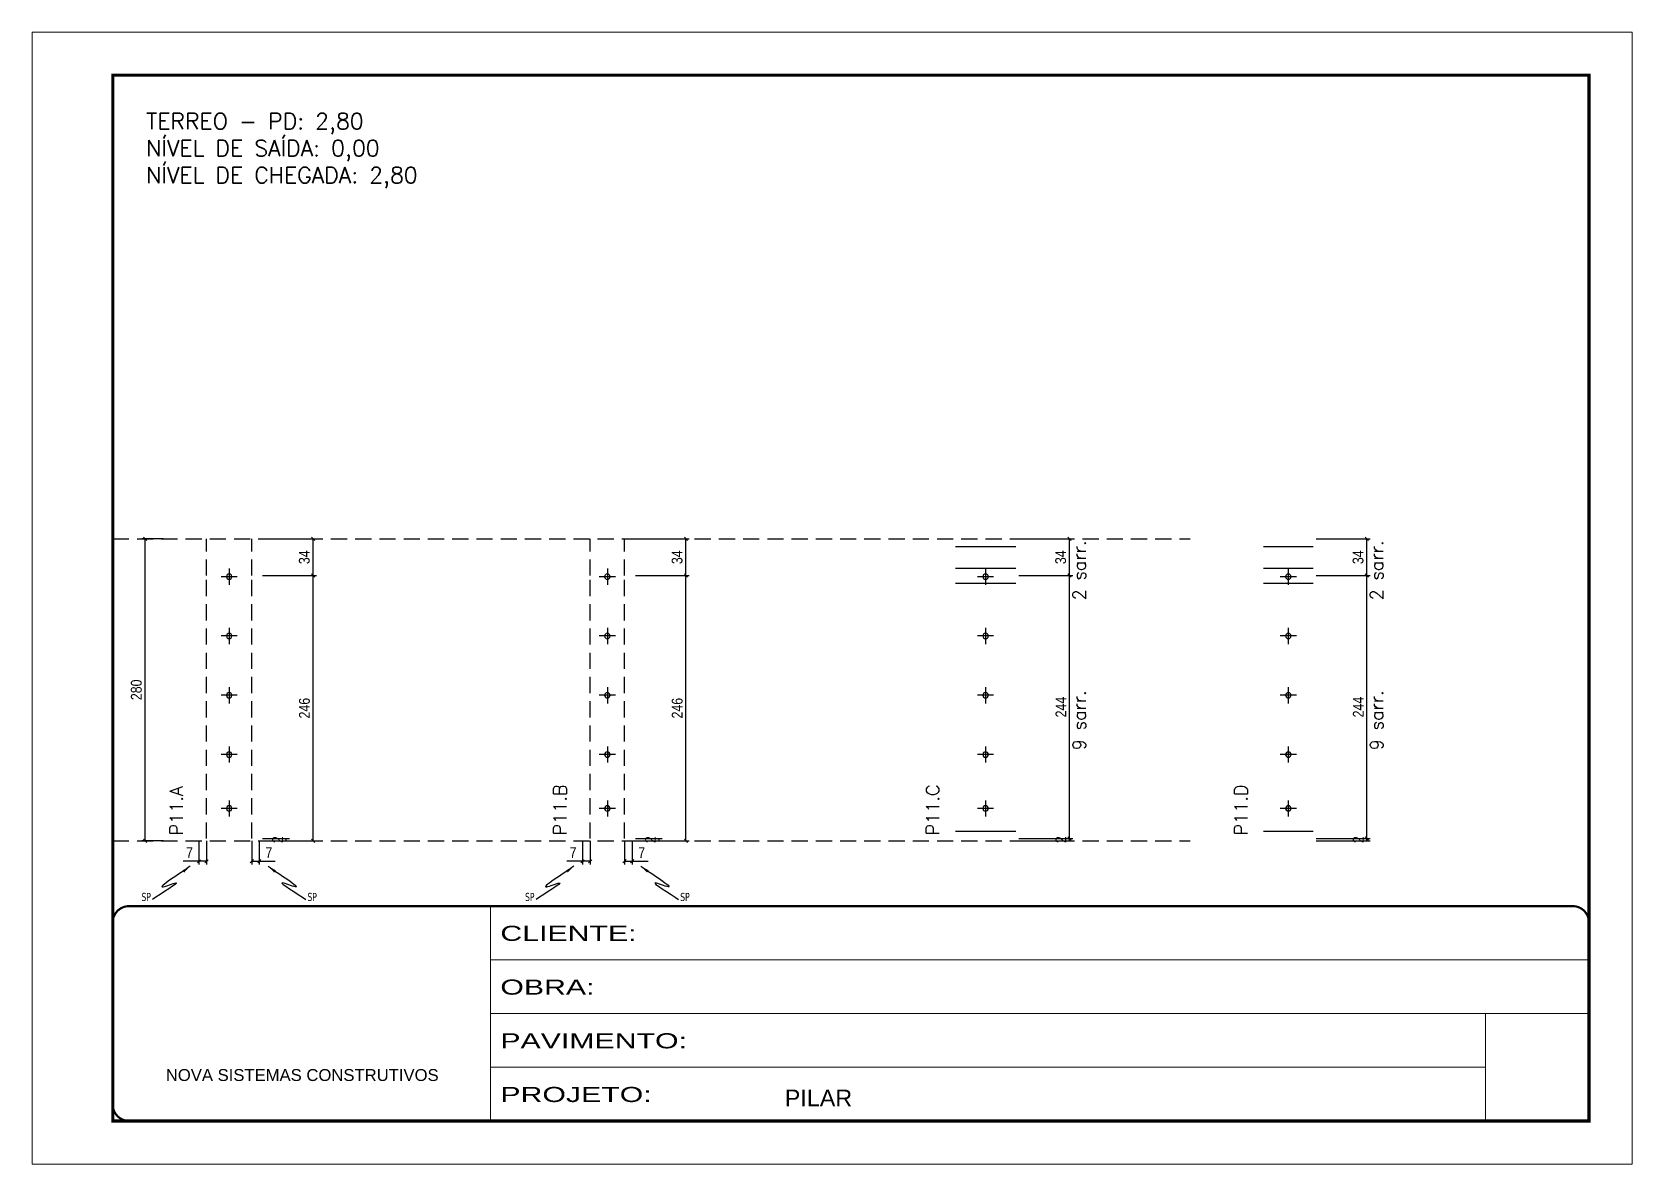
# Model space of a CAD drawing. Extents: x -7297 to 4125, y -881 to 169.
# Drawn here: x -7297 to -5812, y -881 to 169 of the extents above; entities that cross this region are included whole.
import ezdxf

# ---------------------------------------------------------------- set-up
doc = ezdxf.new("R2010")
doc.units = 0
doc.linetypes.add('CONTINUO', pattern=[0])
doc.linetypes.add('DASHED', pattern=[0.75, 0.5, -0.25])
doc.layers.get('0').update_dxf_attribs({"color": 1, "lineweight": 9})
for name, color, linetype in [('COTA', 241, 'Continuous'), ('Furação', 70, 'Continuous'), ('NOMENCLATURA', 7, 'Continuous'), ('Nível', 160, 'Continuous'), ('P-NOTAS', 7, 'Continuous'), ('SARR_2.2x7', 40, 'Continuous'), ('texto', 7, 'Continuous')]:
    doc.layers.add(name, color=color, linetype=linetype)
doc.layers.add('Folhas', color=255, linetype='Continuous', lineweight=9)
doc.layers.add('SARRAFO DE PRESSAO', color=251, linetype='DASHED', lineweight=9)
doc.styles.add('ARIAL', font='arial.ttf', dxfattribs={"height": 12})
doc.styles.add('COTA TECNICA', font='techl___.ttf', dxfattribs={"height": 10})
doc.styles.add('Romans', font='romans.shx', dxfattribs={"height": 12})
doc.styles.get("Standard").update_dxf_attribs({"font": 'romans.shx', "width": 0.8, "height": 14})
doc.styles.add('Tecnologia', font='')
doc.styles.get('Tecnologia').set_extended_font_data('Forgotten Futurist')
doc.dimstyles.new('PAINEL-NOVA', dxfattribs={"dimtxt": 10, "dimasz": 3, "dimexe": 3, "dimexo": 3, "dimgap": 3, "dimtad": 1, "dimdec": 1, "dimzin": 12, "dimdsep": 46, "dimtxsty": 'COTA TECNICA', "dimblk1": 'OBLIQUE', "dimblk2": 'OBLIQUE', "dimsah": 1, "dimcen": 0.9, "dimclrd": 4, "dimclre": 4, "dimclrt": 240, "dimadec": 1, "dimazin": 3, "dimtfac": 1, "dimtdec": 1, "dimtix": 1, "dimtmove": 0, "dimatfit": 3, "dimfxl": 1, "dimtolj": 1, "dimtzin": 12, "dimarcsym": 0})
doc.dimstyles.get("Standard").update_dxf_attribs({"dimtxt": 0.18, "dimasz": 0.18, "dimexe": 0.18, "dimexo": 0.0625, "dimgap": 0.09, "dimtad": 0, "dimtih": 1, "dimtoh": 1, "dimdec": 4, "dimzin": 0, "dimdsep": 46, "dimtxsty": 'Standard', "dimcen": 0.09, "dimadec": 0, "dimazin": 0, "dimtfac": 1, "dimtdec": 4, "dimtofl": 0, "dimtmove": 0, "dimatfit": 3, "dimfxl": 1, "dimtolj": 1, "dimtzin": 0, "dimarcsym": 0})

# ---------------------------------------------------------------- blocks, each defined once
blk = doc.blocks.new('_Oblique')
at = {"color": 0, "linetype": 'ByBlock', "lineweight": -2}
blk.add_line((-0.5, -0.5), (0.5, 0.5), dxfattribs=at)
blk = doc.blocks.new('*D4597')
at = {"layer": 'Defpoints', "color": 0, "linetype": 'Continuous', "ltscale": 30, "transparency": 16777216}
for p in [(-7192.2, -301.5), (-7172.2, -301.5), (-7172.2, -581.5)]:
    blk.add_point(p, dxfattribs=at)
at = {"layer": 'P-NOTAS', "color": 4, "linetype": 'Continuous', "lineweight": -2, "ltscale": 30, "transparency": 16777216}
for p, q in [((-7175.2, -301.5), (-7195.2, -301.5)), ((-7192.2, -581.5), (-7192.2, -301.5)), ((-7175.2, -581.5), (-7195.2, -581.5))]:
    blk.add_line(p, q, dxfattribs=at)
at = {"layer": 'P-NOTAS', "color": 4, "linetype": 'Continuous', "lineweight": -2, "ltscale": 30, "transparency": 16777216, "xscale": 3, "yscale": 3, "zscale": 3}
for p, rotation in [((-7192.2, -301.5), 90), ((-7192.2, -581.5), 270)]:
    blk.add_blockref('_Oblique', p, dxfattribs=dict(at, rotation=rotation))
at = {"layer": 'P-NOTAS', "color": 240, "linetype": 'Continuous', "ltscale": 30, "transparency": 16777216, "insert": (-7200.3, -441.5), "char_height": 10, "attachment_point": 5, "rotation": 90, "style": 'COTA TECNICA'}
blk.add_mtext('\\A1;280', dxfattribs=at)
blk = doc.blocks.new('9999999999')
at = {"color": 30, "linetype": 'CONTINUO'}
for p, q in [((98564.6, 34230.2), (98564.6, 34429.4)), ((98564.6, 34379.6), (99584, 34379.6)), ((98564.6, 34329.8), (99488, 34329.8)), ((99584, 34329.8), (99488, 34329.8)), ((99488, 34329.8), (99488, 34230.2)), ((98564.6, 34280), (99488, 34280))]:
    blk.add_line(p, q, dxfattribs=at)
at = {"color": 30, "linetype": 'CONTINUO', "const_width": 2}
blk.add_lwpolyline([(99584, 34230.2), (99584, 34414.4, 0.414214), (99569, 34429.4), (98229, 34429.4, 0.414214), (98214, 34414.4), (98214, 34245.2, 0.414214), (98229, 34230.2), (99584, 34230.2)], format="xyb", dxfattribs=at)
at = {"layer": 'Folhas'}
blk.add_lwpolyline([(98139, 34190.2), (99624, 34190.2), (99624, 35240.2), (98139, 35240.2)], close=True, dxfattribs=at)
at = {"layer": 'Folhas', "color": 30, "const_width": 3}
blk.add_lwpolyline([(98214, 34230.2), (99584, 34230.2), (99584, 35200.2), (98214, 35200.2)], close=True, dxfattribs=at)
at = {"color": 7, "linetype": 'Continuous', "ltscale": 5, "style": 'ARIAL'}
for s, height, p in [('NOVA SISTEMAS CONSTRUTIVOS', 11.059, (98263.2, 34267.2)), ('PILAR', 15.48, (98837.7, 34243.7))]:
    blk.add_text(s, height=height, dxfattribs=at).set_placement(p)
at = {"layer": 'Folhas', "color": 7, "style": 'Tecnologia', "width": 1.5}
for s, p in [('CLIENTE:', (98573.7, 34397.2)), ('OBRA:', (98573.7, 34347.3)), ('PAVIMENTO:', (98573.7, 34297.5)), ('PROJETO:', (98573.7, 34247.7))]:
    blk.add_text(s, height=14, dxfattribs=at).set_placement(p)
blk = doc.blocks.new('MULDURA')
at = {"layer": 'SARRAFO DE PRESSAO', "color": 6, "linetype": 'ByBlock'}
blk.add_blockref('9999999999', (-98214, -34528), dxfattribs=at)
blk = doc.blocks.new('*D4598')
at = {"layer": 'Defpoints', "color": 0, "linetype": 'Continuous', "ltscale": 30, "transparency": 16777216}
for p in [(-7086.2, -579.5), (-7086.2, -581.5), (-7061.2, -579.5)]:
    blk.add_point(p, dxfattribs=at)
at = {"layer": 'P-NOTAS', "color": 4, "linetype": 'Continuous', "lineweight": -2, "ltscale": 30, "transparency": 16777216}
for p, q in [((-7083.2, -579.5), (-7058.2, -579.5)), ((-7083.2, -581.5), (-7058.2, -581.5)), ((-7061.2, -581.5), (-7061.2, -579.5))]:
    blk.add_line(p, q, dxfattribs=at)
at = {"layer": 'P-NOTAS', "color": 240, "linetype": 'Continuous', "ltscale": 30, "transparency": 16777216, "insert": (-7069.2, -580.5), "char_height": 10, "attachment_point": 5, "rotation": 90, "style": 'COTA TECNICA'}
blk.add_mtext('\\A1;2', dxfattribs=at)
blk = doc.blocks.new('*D4599')
at = {"layer": 'Defpoints', "color": 0, "linetype": 'Continuous', "ltscale": 30, "transparency": 16777216}
for p in [(-7086.2, -301.5), (-7036.2, -301.5), (-7086.2, -335.5)]:
    blk.add_point(p, dxfattribs=at)
at = {"layer": 'P-NOTAS', "color": 4, "linetype": 'Continuous', "lineweight": -2, "ltscale": 30, "transparency": 16777216}
for p, q in [((-7083.2, -301.5), (-7033.2, -301.5)), ((-7036.2, -335.5), (-7036.2, -301.5)), ((-7083.2, -335.5), (-7033.2, -335.5))]:
    blk.add_line(p, q, dxfattribs=at)
at = {"layer": 'P-NOTAS', "color": 4, "linetype": 'Continuous', "lineweight": -2, "ltscale": 30, "transparency": 16777216, "xscale": 3, "yscale": 3, "zscale": 3}
for p, rotation in [((-7036.2, -301.5), 90), ((-7036.2, -335.5), 270)]:
    blk.add_blockref('_Oblique', p, dxfattribs=dict(at, rotation=rotation))
at = {"layer": 'P-NOTAS', "color": 240, "linetype": 'Continuous', "ltscale": 30, "transparency": 16777216, "insert": (-7044.4, -318.5), "char_height": 10, "attachment_point": 5, "rotation": 90, "style": 'COTA TECNICA'}
blk.add_mtext('\\A1;34', dxfattribs=at)
blk = doc.blocks.new('*D4600')
at = {"layer": 'Defpoints', "color": 0, "linetype": 'Continuous', "ltscale": 30, "transparency": 16777216}
for p in [(-7086.2, -335.5), (-7036.2, -335.5), (-7086.2, -581.5)]:
    blk.add_point(p, dxfattribs=at)
at = {"layer": 'P-NOTAS', "color": 4, "linetype": 'Continuous', "lineweight": -2, "ltscale": 30, "transparency": 16777216}
for p, q in [((-7083.2, -335.5), (-7033.2, -335.5)), ((-7036.2, -581.5), (-7036.2, -335.5)), ((-7083.2, -581.5), (-7033.2, -581.5))]:
    blk.add_line(p, q, dxfattribs=at)
at = {"layer": 'P-NOTAS', "color": 4, "linetype": 'Continuous', "lineweight": -2, "ltscale": 30, "transparency": 16777216, "xscale": 3, "yscale": 3, "zscale": 3}
for p, rotation in [((-7036.2, -335.5), 90), ((-7036.2, -581.5), 270)]:
    blk.add_blockref('_Oblique', p, dxfattribs=dict(at, rotation=rotation))
at = {"layer": 'P-NOTAS', "color": 240, "linetype": 'Continuous', "ltscale": 30, "transparency": 16777216, "insert": (-7044.3, -458.5), "char_height": 10, "attachment_point": 5, "rotation": 90, "style": 'COTA TECNICA'}
blk.add_mtext('\\A1;246', dxfattribs=at)
blk = doc.blocks.new('*D2837')
at = {"layer": 'COTA', "color": 4, "linetype": 'ByBlock', "lineweight": -2, "transparency": 16777216}
for p, q in [((4967.6, 7361.8), (4967.6, 7339.8)), ((4974.6, 7361.8), (4974.6, 7339.8)), ((4967.6, 7342.8), (4952.9, 7342.8)), ((4974.6, 7342.8), (4967.6, 7342.8))]:
    blk.add_line(p, q, dxfattribs=at)
at = {"layer": 'Defpoints', "color": 0, "linetype": 'ByBlock', "transparency": 16777216}
for p in [(4967.6, 7364.8), (4974.6, 7364.8), (4967.6, 7342.8)]:
    blk.add_point(p, dxfattribs=at)
at = {"layer": 'COTA', "color": 4, "linetype": 'ByBlock', "lineweight": -2, "transparency": 16777216, "xscale": 3, "yscale": 3, "zscale": 3, "rotation": 180}
blk.add_blockref('_Oblique', (4967.6, 7342.8), dxfattribs=at)
at = {"layer": 'COTA', "color": 4, "linetype": 'ByBlock', "lineweight": -2, "transparency": 16777216, "xscale": 3, "yscale": 3, "zscale": 3}
blk.add_blockref('_Oblique', (4974.6, 7342.8), dxfattribs=at)
at = {"layer": 'COTA', "color": 240, "linetype": 'ByBlock', "transparency": 16777216, "insert": (4958.8, 7350.9), "char_height": 10, "attachment_point": 5, "style": 'COTA TECNICA'}
blk.add_mtext('\\A1;7', dxfattribs=at)
blk = doc.blocks.new('*D2839')
at = {"layer": 'COTA', "color": 4, "linetype": 'ByBlock', "lineweight": -2, "transparency": 16777216}
for p, q in [((131596, 29930.8), (131596, 29908.7)), ((131603, 29930.7), (131603, 29908.7)), ((131596, 29911.7), (131603, 29911.7)), ((131603, 29911.7), (131617.8, 29911.7))]:
    blk.add_line(p, q, dxfattribs=at)
at = {"layer": 'Defpoints', "color": 0, "linetype": 'ByBlock', "transparency": 16777216}
for p in [(131596, 29933.8), (131603, 29933.7), (131603, 29911.7)]:
    blk.add_point(p, dxfattribs=at)
at = {"layer": 'COTA', "color": 4, "linetype": 'ByBlock', "lineweight": -2, "transparency": 16777216, "xscale": 3, "yscale": 3, "zscale": 3, "rotation": 180}
blk.add_blockref('_Oblique', (131596, 29911.7), dxfattribs=at)
at = {"layer": 'COTA', "color": 4, "linetype": 'ByBlock', "lineweight": -2, "transparency": 16777216, "xscale": 3, "yscale": 3, "zscale": 3}
blk.add_blockref('_Oblique', (131603, 29911.7), dxfattribs=at)
at = {"layer": 'COTA', "color": 240, "linetype": 'ByBlock', "transparency": 16777216, "insert": (131611.9, 29919.7), "char_height": 10, "attachment_point": 5, "style": 'COTA TECNICA'}
blk.add_mtext('\\A1;7', dxfattribs=at)
blk = doc.blocks.new('Furação')
at = {"color": 2}
for p, q in [((3747.5, 717.9), (3747.5, 702.9)), ((3740, 710.4), (3755, 710.4))]:
    blk.add_line(p, q, dxfattribs=at)
blk.add_circle((3747.5, 710.4), 2.5, dxfattribs=at)
blk = doc.blocks.new('furacao')
at = {"layer": 'Furação', "xscale": -1}
blk.add_blockref('Furação', (3747.5, -710.4), dxfattribs=at)
blk = doc.blocks.new('*D4601')
at = {"layer": 'Defpoints', "color": 0, "linetype": 'Continuous', "ltscale": 30, "transparency": 16777216}
for p in [(-6740.2, -579.5), (-6740.2, -581.5), (-6715.2, -579.5)]:
    blk.add_point(p, dxfattribs=at)
at = {"layer": 'P-NOTAS', "color": 4, "linetype": 'Continuous', "lineweight": -2, "ltscale": 30, "transparency": 16777216}
for p, q in [((-6737.2, -579.5), (-6712.2, -579.5)), ((-6737.2, -581.5), (-6712.2, -581.5)), ((-6715.2, -581.5), (-6715.2, -579.5))]:
    blk.add_line(p, q, dxfattribs=at)
at = {"layer": 'P-NOTAS', "color": 240, "linetype": 'Continuous', "ltscale": 30, "transparency": 16777216, "insert": (-6723.2, -580.5), "char_height": 10, "attachment_point": 5, "rotation": 90, "style": 'COTA TECNICA'}
blk.add_mtext('\\A1;2', dxfattribs=at)
blk = doc.blocks.new('*D4602')
at = {"layer": 'Defpoints', "color": 0, "linetype": 'Continuous', "ltscale": 30, "transparency": 16777216}
for p in [(-6740.2, -301.5), (-6690.2, -301.5), (-6740.2, -335.5)]:
    blk.add_point(p, dxfattribs=at)
at = {"layer": 'P-NOTAS', "color": 4, "linetype": 'Continuous', "lineweight": -2, "ltscale": 30, "transparency": 16777216}
for p, q in [((-6737.2, -301.5), (-6687.2, -301.5)), ((-6690.2, -335.5), (-6690.2, -301.5)), ((-6737.2, -335.5), (-6687.2, -335.5))]:
    blk.add_line(p, q, dxfattribs=at)
at = {"layer": 'P-NOTAS', "color": 4, "linetype": 'Continuous', "lineweight": -2, "ltscale": 30, "transparency": 16777216, "xscale": 3, "yscale": 3, "zscale": 3}
for p, rotation in [((-6690.2, -301.5), 90), ((-6690.2, -335.5), 270)]:
    blk.add_blockref('_Oblique', p, dxfattribs=dict(at, rotation=rotation))
at = {"layer": 'P-NOTAS', "color": 240, "linetype": 'Continuous', "ltscale": 30, "transparency": 16777216, "insert": (-6698.4, -318.5), "char_height": 10, "attachment_point": 5, "rotation": 90, "style": 'COTA TECNICA'}
blk.add_mtext('\\A1;34', dxfattribs=at)
blk = doc.blocks.new('*D4603')
at = {"layer": 'Defpoints', "color": 0, "linetype": 'Continuous', "ltscale": 30, "transparency": 16777216}
for p in [(-6740.2, -335.5), (-6690.2, -335.5), (-6740.2, -581.5)]:
    blk.add_point(p, dxfattribs=at)
at = {"layer": 'P-NOTAS', "color": 4, "linetype": 'Continuous', "lineweight": -2, "ltscale": 30, "transparency": 16777216}
for p, q in [((-6737.2, -335.5), (-6687.2, -335.5)), ((-6690.2, -581.5), (-6690.2, -335.5)), ((-6737.2, -581.5), (-6687.2, -581.5))]:
    blk.add_line(p, q, dxfattribs=at)
at = {"layer": 'P-NOTAS', "color": 4, "linetype": 'Continuous', "lineweight": -2, "ltscale": 30, "transparency": 16777216, "xscale": 3, "yscale": 3, "zscale": 3}
for p, rotation in [((-6690.2, -335.5), 90), ((-6690.2, -581.5), 270)]:
    blk.add_blockref('_Oblique', p, dxfattribs=dict(at, rotation=rotation))
at = {"layer": 'P-NOTAS', "color": 240, "linetype": 'Continuous', "ltscale": 30, "transparency": 16777216, "insert": (-6698.3, -458.5), "char_height": 10, "attachment_point": 5, "rotation": 90, "style": 'COTA TECNICA'}
blk.add_mtext('\\A1;246', dxfattribs=at)
blk = doc.blocks.new('*D4604')
at = {"layer": 'Defpoints', "color": 0, "linetype": 'Continuous', "ltscale": 30, "transparency": 16777216}
for p in [(-6384.2, -579.5), (-6384.2, -581.5), (-6334.2, -579.5)]:
    blk.add_point(p, dxfattribs=at)
at = {"layer": 'P-NOTAS', "color": 4, "linetype": 'Continuous', "lineweight": -2, "ltscale": 30, "transparency": 16777216}
for p, q in [((-6381.2, -579.5), (-6331.2, -579.5)), ((-6381.2, -581.5), (-6331.2, -581.5)), ((-6334.2, -581.5), (-6334.2, -579.5))]:
    blk.add_line(p, q, dxfattribs=at)
at = {"layer": 'P-NOTAS', "color": 240, "linetype": 'Continuous', "ltscale": 30, "transparency": 16777216, "insert": (-6342.2, -580.5), "char_height": 10, "attachment_point": 5, "rotation": 90, "style": 'COTA TECNICA'}
blk.add_mtext('\\A1;2', dxfattribs=at)
blk = doc.blocks.new('*D4605')
at = {"layer": 'Defpoints', "color": 0, "linetype": 'Continuous', "ltscale": 30, "transparency": 16777216}
for p in [(-6384.2, -335.5), (-6334.2, -335.5), (-6384.2, -579.5)]:
    blk.add_point(p, dxfattribs=at)
at = {"layer": 'P-NOTAS', "color": 4, "linetype": 'Continuous', "lineweight": -2, "ltscale": 30, "transparency": 16777216}
for p, q in [((-6381.2, -335.5), (-6331.2, -335.5)), ((-6334.2, -579.5), (-6334.2, -335.5)), ((-6381.2, -579.5), (-6331.2, -579.5))]:
    blk.add_line(p, q, dxfattribs=at)
at = {"layer": 'P-NOTAS', "color": 4, "linetype": 'Continuous', "lineweight": -2, "ltscale": 30, "transparency": 16777216, "xscale": 3, "yscale": 3, "zscale": 3}
for p, rotation in [((-6334.2, -335.5), 90), ((-6334.2, -579.5), 270)]:
    blk.add_blockref('_Oblique', p, dxfattribs=dict(at, rotation=rotation))
at = {"layer": 'P-NOTAS', "color": 240, "linetype": 'Continuous', "ltscale": 30, "transparency": 16777216, "insert": (-6342.2, -457.5), "char_height": 10, "attachment_point": 5, "rotation": 90, "style": 'COTA TECNICA'}
blk.add_mtext('\\A1;244', dxfattribs=at)
blk = doc.blocks.new('*D4606')
at = {"layer": 'Defpoints', "color": 0, "linetype": 'Continuous', "ltscale": 30, "transparency": 16777216}
for p in [(-6384.2, -301.5), (-6334.2, -301.5), (-6384.2, -335.5)]:
    blk.add_point(p, dxfattribs=at)
at = {"layer": 'P-NOTAS', "color": 4, "linetype": 'Continuous', "lineweight": -2, "ltscale": 30, "transparency": 16777216}
for p, q in [((-6381.2, -301.5), (-6331.2, -301.5)), ((-6334.2, -335.5), (-6334.2, -301.5)), ((-6381.2, -335.5), (-6331.2, -335.5))]:
    blk.add_line(p, q, dxfattribs=at)
at = {"layer": 'P-NOTAS', "color": 4, "linetype": 'Continuous', "lineweight": -2, "ltscale": 30, "transparency": 16777216, "xscale": 3, "yscale": 3, "zscale": 3}
for p, rotation in [((-6334.2, -301.5), 90), ((-6334.2, -335.5), 270)]:
    blk.add_blockref('_Oblique', p, dxfattribs=dict(at, rotation=rotation))
at = {"layer": 'P-NOTAS', "color": 240, "linetype": 'Continuous', "ltscale": 30, "transparency": 16777216, "insert": (-6342.4, -318.5), "char_height": 10, "attachment_point": 5, "rotation": 90, "style": 'COTA TECNICA'}
blk.add_mtext('\\A1;34', dxfattribs=at)
blk = doc.blocks.new('*D4607')
at = {"layer": 'Defpoints', "color": 0, "linetype": 'Continuous', "ltscale": 30, "transparency": 16777216}
for p in [(-6108.2, -579.5), (-6108.2, -581.5), (-6058.2, -579.5)]:
    blk.add_point(p, dxfattribs=at)
at = {"layer": 'P-NOTAS', "color": 4, "linetype": 'Continuous', "lineweight": -2, "ltscale": 30, "transparency": 16777216}
for p, q in [((-6105.2, -579.5), (-6055.2, -579.5)), ((-6105.2, -581.5), (-6055.2, -581.5)), ((-6058.2, -581.5), (-6058.2, -579.5))]:
    blk.add_line(p, q, dxfattribs=at)
at = {"layer": 'P-NOTAS', "color": 240, "linetype": 'Continuous', "ltscale": 30, "transparency": 16777216, "insert": (-6066.2, -580.5), "char_height": 10, "attachment_point": 5, "rotation": 90, "style": 'COTA TECNICA'}
blk.add_mtext('\\A1;2', dxfattribs=at)
blk = doc.blocks.new('*D4608')
at = {"layer": 'Defpoints', "color": 0, "linetype": 'Continuous', "ltscale": 30, "transparency": 16777216}
for p in [(-6108.2, -335.5), (-6058.2, -335.5), (-6108.2, -579.5)]:
    blk.add_point(p, dxfattribs=at)
at = {"layer": 'P-NOTAS', "color": 4, "linetype": 'Continuous', "lineweight": -2, "ltscale": 30, "transparency": 16777216}
for p, q in [((-6105.2, -335.5), (-6055.2, -335.5)), ((-6058.2, -579.5), (-6058.2, -335.5)), ((-6105.2, -579.5), (-6055.2, -579.5))]:
    blk.add_line(p, q, dxfattribs=at)
at = {"layer": 'P-NOTAS', "color": 4, "linetype": 'Continuous', "lineweight": -2, "ltscale": 30, "transparency": 16777216, "xscale": 3, "yscale": 3, "zscale": 3}
for p, rotation in [((-6058.2, -335.5), 90), ((-6058.2, -579.5), 270)]:
    blk.add_blockref('_Oblique', p, dxfattribs=dict(at, rotation=rotation))
at = {"layer": 'P-NOTAS', "color": 240, "linetype": 'Continuous', "ltscale": 30, "transparency": 16777216, "insert": (-6066.2, -457.5), "char_height": 10, "attachment_point": 5, "rotation": 90, "style": 'COTA TECNICA'}
blk.add_mtext('\\A1;244', dxfattribs=at)
blk = doc.blocks.new('*D4609')
at = {"layer": 'Defpoints', "color": 0, "linetype": 'Continuous', "ltscale": 30, "transparency": 16777216}
for p in [(-6108.2, -301.5), (-6058.2, -301.5), (-6108.2, -335.5)]:
    blk.add_point(p, dxfattribs=at)
at = {"layer": 'P-NOTAS', "color": 4, "linetype": 'Continuous', "lineweight": -2, "ltscale": 30, "transparency": 16777216}
for p, q in [((-6105.2, -301.5), (-6055.2, -301.5)), ((-6058.2, -335.5), (-6058.2, -301.5)), ((-6105.2, -335.5), (-6055.2, -335.5))]:
    blk.add_line(p, q, dxfattribs=at)
at = {"layer": 'P-NOTAS', "color": 4, "linetype": 'Continuous', "lineweight": -2, "ltscale": 30, "transparency": 16777216, "xscale": 3, "yscale": 3, "zscale": 3}
for p, rotation in [((-6058.2, -301.5), 90), ((-6058.2, -335.5), 270)]:
    blk.add_blockref('_Oblique', p, dxfattribs=dict(at, rotation=rotation))
at = {"layer": 'P-NOTAS', "color": 240, "linetype": 'Continuous', "ltscale": 30, "transparency": 16777216, "insert": (-6066.4, -318.5), "char_height": 10, "attachment_point": 5, "rotation": 90, "style": 'COTA TECNICA'}
blk.add_mtext('\\A1;34', dxfattribs=at)
blk = doc.blocks.new('SLIPTEE')
at = {"layer": 'texto', "color": 0, "insert": (-49.02, -55.13), "char_height": 7.5, "attachment_point": 5}
blk.add_mtext('\\fTahoma|b0|i0|c0|p34;\\C4;SP', dxfattribs=at)
at = {"layer": 'COTA', "linetype": 'ByBlock'}
dim = blk.add_linear_dim(base=(0, -22.02), p1=(7, 0), p2=(0, 0), dimstyle='PAINEL-NOVA', override={"dimarcsym": 1}, dxfattribs=at)
dim.commit()
dim.dimension.update_dxf_attribs({"geometry": '*D2837', "text_midpoint": (-8.87, -13.94), "insert": (-4967.62, -7364.82)})
at = {"layer": 'COTA', "path_type": 1}
blk.add_leader([(-8.21, -26.55), (-33.31, -45.71), (-21.61, -42.03), (-43.08, -57.3)], dimstyle='Standard', override={"dimasz": 8}, dxfattribs=at)
blk = doc.blocks.new('sliptD')
at = {"layer": 'texto', "color": 0, "insert": (49.02, -55.13), "char_height": 7.5, "attachment_point": 5}
blk.add_mtext('\\fTahoma|b0|i0|c0|p34;\\C4;SP', dxfattribs=at)
at = {"layer": 'COTA', "linetype": 'ByBlock'}
dim = blk.add_linear_dim(base=(0, -22.02), p1=(-7, 0.07), p2=(0, 0), dimstyle='PAINEL-NOVA', override={"dimarcsym": 1}, dxfattribs=at)
dim.commit()
dim.dimension.update_dxf_attribs({"geometry": '*D2839', "text_midpoint": (8.87, -13.94), "insert": (-131603.05, -29933.68)})
at = {"layer": 'COTA', "path_type": 1}
blk.add_leader([(8.21, -26.55), (33.31, -45.71), (21.61, -42.03), (43.08, -57.3)], dimstyle='Standard', override={"dimasz": 8}, dxfattribs=at)
blk = doc.blocks.new('SLIPTDD')
at = {"layer": 'COTA', "linetype": 'ByBlock'}
blk.add_blockref('sliptD', (0, 0), dxfattribs=at)

msp = doc.modelspace()

# ---------------------------------------------------------------- linework, layer by layer
at = {"layer": 'Nível', "linetype": 'DASHED', "ltscale": 30}
for points in [[(-7222.17, -301.55), (-6222.17, -301.55)], [(-7222.17, -581.55), (-6222.17, -581.55)]]:
    msp.add_lwpolyline(points, dxfattribs=at)
at = {"layer": 'SARR_2.2x7', "linetype": 'DASHED', "ltscale": 30}
for points in [[(-7135.17, -335.55), (-7135.17, -301.55)], [(-7093.17, -335.55), (-7093.17, -301.55)], [(-6779.17, -335.55), (-6779.17, -301.55)], [(-6747.17, -335.55), (-6747.17, -301.55)], [(-7135.17, -579.55), (-7135.17, -335.55)], [(-7093.17, -579.55), (-7093.17, -335.55)], [(-6779.17, -579.55), (-6779.17, -335.55)], [(-6747.17, -579.55), (-6747.17, -335.55)]]:
    msp.add_lwpolyline(points, dxfattribs=at)
at = {"layer": 'SARR_2.2x7', "linetype": 'Continuous', "ltscale": 30}
for points in [[(-6440.17, -308.55), (-6384.17, -308.55)], [(-6154.17, -308.55), (-6108.17, -308.55)], [(-6440.17, -328.55), (-6384.17, -328.55)], [(-6154.17, -328.55), (-6108.17, -328.55)], [(-6440.17, -342.55), (-6384.17, -342.55)], [(-6154.17, -342.55), (-6108.17, -342.55)], [(-6440.17, -572.55), (-6384.17, -572.55)], [(-6154.17, -572.55), (-6108.17, -572.55)]]:
    msp.add_lwpolyline(points, dxfattribs=at)

# ---------------------------------------------------------------- block references
at = {"layer": 'COTA', "linetype": 'Continuous', "ltscale": 30}
for name, p in [('MULDURA', (-7222.17, -543.55)), ('furacao', (-7114.17, -336.55)), ('furacao', (-6763.17, -336.55)), ('furacao', (-6412.17, -336.55)), ('furacao', (-6131.17, -336.55)), ('furacao', (-7114.17, -391.55)), ('furacao', (-6763.17, -391.55)), ('furacao', (-6412.17, -391.55)), ('furacao', (-6131.17, -391.55)), ('furacao', (-7114.17, -446.55)), ('furacao', (-6763.17, -446.55)), ('furacao', (-6412.17, -446.55)), ('furacao', (-6131.17, -446.55)), ('furacao', (-7114.17, -501.55)), ('furacao', (-6763.17, -501.55)), ('furacao', (-6412.17, -501.55)), ('furacao', (-6131.17, -501.55)), ('furacao', (-7114.17, -551.55)), ('furacao', (-6763.17, -551.55)), ('furacao', (-6412.17, -551.55)), ('furacao', (-6131.17, -551.55)), ('SLIPTEE', (-7142.17, -578.55)), ('SLIPTDD', (-7086.17, -578.55)), ('SLIPTEE', (-6786.17, -578.55)), ('SLIPTDD', (-6740.17, -578.55))]:
    msp.add_blockref(name, p, dxfattribs=at)

# ---------------------------------------------------------------- texts
at = {"layer": 'NOMENCLATURA', "linetype": 'Continuous', "ltscale": 30, "style": 'Romans'}
for s, p in [('TERREO - PD: 2,80', (-7191.17, 78.45)), ('NÍVEL DE SAÍDA: 0,00', (-7191.17, 53.45)), ('NÍVEL DE CHEGADA: 2,80', (-7191.17, 28.45))]:
    msp.add_text(s, height=15, dxfattribs=at).set_placement(p)
for s, p in [('2 sarr.', (-6319.17, -358.55)), ('2 sarr.', (-6043.17, -358.55)), ('9 sarr.', (-6319.17, -497.55)), ('9 sarr.', (-6043.17, -497.55)), ('P11.A', (-7157.17, -576.55)), ('P11.B', (-6801.17, -576.55)), ('P11.C', (-6455.17, -576.55)), ('P11.D', (-6169.17, -576.55))]:
    msp.add_text(s, height=12, rotation=90, dxfattribs=at).set_placement(p)

# ---------------------------------------------------------------- dimensions: what is measured, and where the dimension line sits
at = {"layer": 'P-NOTAS', "linetype": 'Continuous', "ltscale": 30}
for base, p1, p2, picture, middle in [((-7192.17, -301.55), (-7172.17, -581.55), (-7172.17, -301.55), '*D4597', (-7200.3, -441.55)), ((-7036.17, -301.55), (-7086.17, -335.55), (-7086.17, -301.55), '*D4599', (-7044.39, -318.55)), ((-6690.17, -301.55), (-6740.17, -335.55), (-6740.17, -301.55), '*D4602', (-6698.39, -318.55)), ((-6334.17, -301.55), (-6384.17, -335.55), (-6384.17, -301.55), '*D4606', (-6342.39, -318.55)), ((-6058.17, -301.55), (-6108.17, -335.55), (-6108.17, -301.55), '*D4609', (-6066.39, -318.55)), ((-7036.17, -335.55), (-7086.17, -581.55), (-7086.17, -335.55), '*D4600', (-7044.27, -458.55)), ((-6690.17, -335.55), (-6740.17, -581.55), (-6740.17, -335.55), '*D4603', (-6698.27, -458.55)), ((-6334.17, -335.55), (-6384.17, -579.55), (-6384.17, -335.55), '*D4605', (-6342.24, -457.55)), ((-6058.17, -335.55), (-6108.17, -579.55), (-6108.17, -335.55), '*D4608', (-6066.24, -457.55)), ((-7061.17, -579.55), (-7086.17, -581.55), (-7086.17, -579.55), '*D4598', (-7069.17, -580.55)), ((-6715.17, -579.55), (-6740.17, -581.55), (-6740.17, -579.55), '*D4601', (-6723.17, -580.55)), ((-6334.17, -579.55), (-6384.17, -581.55), (-6384.17, -579.55), '*D4604', (-6342.17, -580.55)), ((-6058.17, -579.55), (-6108.17, -581.55), (-6108.17, -579.55), '*D4607', (-6066.17, -580.55))]:
    dim = msp.add_linear_dim(base=base, p1=p1, p2=p2, angle=90, dimstyle='PAINEL-NOVA', dxfattribs=at)
    dim.commit()
    dim.dimension.update_dxf_attribs({"geometry": picture, "text_midpoint": middle})

doc.saveas('drawing.dxf')
